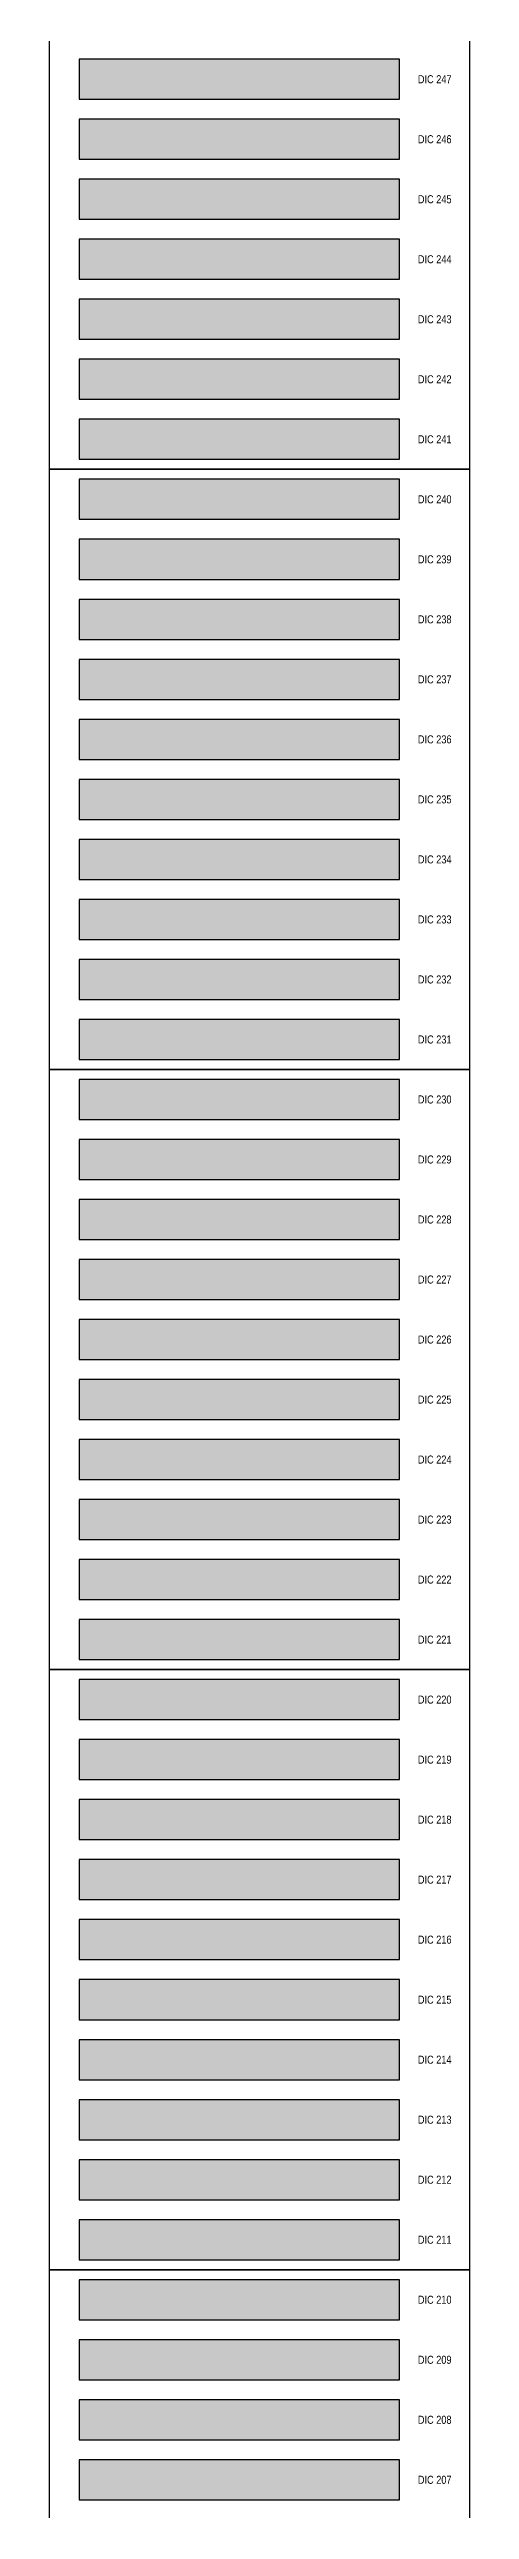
# Model space of a CAD drawing. Header units: millimetres. Extents: x -813692 to 807431, y 0 to 1813163.
# Drawn here: x 0 to 210, y 6180 to 7410 of the extents above; entities that cross this region are included whole.
import ezdxf
from ezdxf.enums import TextEntityAlignment as Align

# ---------------------------------------------------------------- set-up
doc = ezdxf.new("R2010")
doc.units = ezdxf.units.MM
doc.styles.get("Standard").update_dxf_attribs({"font": 'ARIALN.TTF'})

msp = doc.modelspace()

# ---------------------------------------------------------------- hatches: boundary and pattern name
at = {"layer": 'Defpoints', "ltscale": 100, "true_color": 0x5a7b21}
msp.add_hatch(color=77, dxfattribs=at).paths.add_polyline_path([(15, 7385), (175, 7385), (175, 7405), (15, 7405)])
msp.add_hatch(color=77, dxfattribs=at).paths.add_polyline_path([(15, 7385), (175, 7385), (175, 7405), (15, 7405)])
at = {"layer": 'Defpoints', "ltscale": 100, "true_color": 0x6d8320}
msp.add_hatch(color=67, dxfattribs=at).paths.add_polyline_path([(15, 7355), (175, 7355), (175, 7375), (15, 7375)])
msp.add_hatch(color=67, dxfattribs=at).paths.add_polyline_path([(15, 7355), (175, 7355), (175, 7375), (15, 7375)])
at = {"layer": 'Defpoints', "ltscale": 100, "true_color": 0x978d00}
msp.add_hatch(color=54, dxfattribs=at).paths.add_polyline_path([(15, 7325), (175, 7325), (175, 7345), (15, 7345)])
msp.add_hatch(color=54, dxfattribs=at).paths.add_polyline_path([(15, 7325), (175, 7325), (175, 7345), (15, 7345)])
at = {"layer": 'Defpoints', "ltscale": 100, "true_color": 0x9c8e00}
msp.add_hatch(color=54, dxfattribs=at).paths.add_polyline_path([(15, 7295), (175, 7295), (175, 7315), (15, 7315)])
msp.add_hatch(color=54, dxfattribs=at).paths.add_polyline_path([(15, 7295), (175, 7295), (175, 7315), (15, 7315)])
at = {"layer": 'Defpoints', "ltscale": 100, "true_color": 0x866d0c}
msp.add_hatch(color=46, dxfattribs=at).paths.add_polyline_path([(15, 7265), (175, 7265), (175, 7285), (15, 7285)])
msp.add_hatch(color=46, dxfattribs=at).paths.add_polyline_path([(15, 7265), (175, 7265), (175, 7285), (15, 7285)])
at = {"layer": 'Defpoints', "ltscale": 100, "true_color": 0xb18b15}
msp.add_hatch(color=54, dxfattribs=at).paths.add_polyline_path([(15, 7235), (175, 7235), (175, 7255), (15, 7255)])
msp.add_hatch(color=54, dxfattribs=at).paths.add_polyline_path([(15, 7235), (175, 7235), (175, 7255), (15, 7255)])
at = {"layer": 'Defpoints', "ltscale": 100, "true_color": 0xb17c0d}
msp.add_hatch(color=44, dxfattribs=at).paths.add_polyline_path([(15, 7205), (175, 7205), (175, 7225), (15, 7225)])
msp.add_hatch(color=44, dxfattribs=at).paths.add_polyline_path([(15, 7205), (175, 7205), (175, 7225), (15, 7225)])
at = {"layer": 'Defpoints', "ltscale": 100, "true_color": 0xaa731c}
msp.add_hatch(color=44, dxfattribs=at).paths.add_polyline_path([(15, 7175), (175, 7175), (175, 7195), (15, 7195)])
msp.add_hatch(color=44, dxfattribs=at).paths.add_polyline_path([(15, 7175), (175, 7175), (175, 7195), (15, 7195)])
at = {"layer": 'Defpoints', "ltscale": 100, "true_color": 0xa85f12}
msp.add_hatch(color=34, dxfattribs=at).paths.add_polyline_path([(15, 7145), (175, 7145), (175, 7165), (15, 7165)])
msp.add_hatch(color=34, dxfattribs=at).paths.add_polyline_path([(15, 7145), (175, 7145), (175, 7165), (15, 7165)])
at = {"layer": 'Defpoints', "ltscale": 100, "true_color": 0xac531b}
msp.add_hatch(color=34, dxfattribs=at).paths.add_polyline_path([(15, 7115), (175, 7115), (175, 7135), (15, 7135)])
msp.add_hatch(color=34, dxfattribs=at).paths.add_polyline_path([(15, 7115), (175, 7115), (175, 7135), (15, 7135)])
at = {"layer": 'Defpoints', "ltscale": 100, "true_color": 0xbd3f25}
msp.add_hatch(color=22, dxfattribs=at).paths.add_polyline_path([(15, 7085), (175, 7085), (175, 7105), (15, 7105)])
msp.add_hatch(color=22, dxfattribs=at).paths.add_polyline_path([(15, 7085), (175, 7085), (175, 7105), (15, 7105)])
at = {"layer": 'Defpoints', "ltscale": 100, "true_color": 0xac3230}
msp.add_hatch(color=15, dxfattribs=at).paths.add_polyline_path([(15, 7055), (175, 7055), (175, 7075), (15, 7075)])
msp.add_hatch(color=15, dxfattribs=at).paths.add_polyline_path([(15, 7055), (175, 7055), (175, 7075), (15, 7075)])
at = {"layer": 'Defpoints', "ltscale": 100, "true_color": 0xa61f2f}
msp.add_hatch(color=244, dxfattribs=at).paths.add_polyline_path([(15, 7025), (175, 7025), (175, 7045), (15, 7045)])
msp.add_hatch(color=244, dxfattribs=at).paths.add_polyline_path([(15, 7025), (175, 7025), (175, 7045), (15, 7045)])
at = {"layer": 'Defpoints', "ltscale": 100, "true_color": 0xa51d3c}
msp.add_hatch(color=234, dxfattribs=at).paths.add_polyline_path([(15, 6995), (175, 6995), (175, 7015), (15, 7015)])
msp.add_hatch(color=234, dxfattribs=at).paths.add_polyline_path([(15, 6995), (175, 6995), (175, 7015), (15, 7015)])
at = {"layer": 'Defpoints', "ltscale": 100, "true_color": 0x962c46}
msp.add_hatch(color=17, dxfattribs=at).paths.add_polyline_path([(15, 6965), (175, 6965), (175, 6985), (15, 6985)])
msp.add_hatch(color=17, dxfattribs=at).paths.add_polyline_path([(15, 6965), (175, 6965), (175, 6985), (15, 6985)])
at = {"layer": 'Defpoints', "ltscale": 100, "true_color": 0x971c47}
msp.add_hatch(color=234, dxfattribs=at).paths.add_polyline_path([(15, 6935), (175, 6935), (175, 6955), (15, 6955)])
msp.add_hatch(color=234, dxfattribs=at).paths.add_polyline_path([(15, 6935), (175, 6935), (175, 6955), (15, 6955)])
at = {"layer": 'Defpoints', "ltscale": 100, "true_color": 0x760b44}
msp.add_hatch(color=236, dxfattribs=at).paths.add_polyline_path([(15, 6905), (175, 6905), (175, 6925), (15, 6925)])
msp.add_hatch(color=236, dxfattribs=at).paths.add_polyline_path([(15, 6905), (175, 6905), (175, 6925), (15, 6925)])
at = {"layer": 'Defpoints', "ltscale": 100, "true_color": 0x770d3e}
msp.add_hatch(color=236, dxfattribs=at).paths.add_polyline_path([(15, 6875), (175, 6875), (175, 6895), (15, 6895)])
msp.add_hatch(color=236, dxfattribs=at).paths.add_polyline_path([(15, 6875), (175, 6875), (175, 6895), (15, 6895)])
at = {"layer": 'Defpoints', "ltscale": 100, "true_color": 0x68205e}
msp.add_hatch(color=219, dxfattribs=at).paths.add_polyline_path([(15, 6845), (175, 6845), (175, 6865), (15, 6865)])
msp.add_hatch(color=219, dxfattribs=at).paths.add_polyline_path([(15, 6845), (175, 6845), (175, 6865), (15, 6865)])
at = {"layer": 'Defpoints', "ltscale": 100, "true_color": 0x5f265b}
msp.add_hatch(color=219, dxfattribs=at).paths.add_polyline_path([(15, 6815), (175, 6815), (175, 6835), (15, 6835)])
msp.add_hatch(color=219, dxfattribs=at).paths.add_polyline_path([(15, 6815), (175, 6815), (175, 6835), (15, 6835)])
at = {"layer": 'Defpoints', "ltscale": 100, "true_color": 0x66246a}
msp.add_hatch(color=197, dxfattribs=at).paths.add_polyline_path([(15, 6785), (175, 6785), (175, 6805), (15, 6805)])
msp.add_hatch(color=197, dxfattribs=at).paths.add_polyline_path([(15, 6785), (175, 6785), (175, 6805), (15, 6805)])
at = {"layer": 'Defpoints', "ltscale": 100, "true_color": 0x50217d}
msp.add_hatch(color=187, dxfattribs=at).paths.add_polyline_path([(15, 6755), (175, 6755), (175, 6775), (15, 6775)])
msp.add_hatch(color=187, dxfattribs=at).paths.add_polyline_path([(15, 6755), (175, 6755), (175, 6775), (15, 6775)])
at = {"layer": 'Defpoints', "ltscale": 100, "true_color": 0x4a2d84}
msp.add_hatch(color=187, dxfattribs=at).paths.add_polyline_path([(15, 6725), (175, 6725), (175, 6745), (15, 6745)])
msp.add_hatch(color=187, dxfattribs=at).paths.add_polyline_path([(15, 6725), (175, 6725), (175, 6745), (15, 6745)])
at = {"layer": 'Defpoints', "ltscale": 100, "true_color": 0x453288}
msp.add_hatch(color=177, dxfattribs=at).paths.add_polyline_path([(15, 6695), (175, 6695), (175, 6715), (15, 6715)])
msp.add_hatch(color=177, dxfattribs=at).paths.add_polyline_path([(15, 6695), (175, 6695), (175, 6715), (15, 6715)])
at = {"layer": 'Defpoints', "ltscale": 100, "true_color": 0x4641a4}
msp.add_hatch(color=175, dxfattribs=at).paths.add_polyline_path([(15, 6665), (175, 6665), (175, 6685), (15, 6685)])
msp.add_hatch(color=175, dxfattribs=at).paths.add_polyline_path([(15, 6665), (175, 6665), (175, 6685), (15, 6685)])
at = {"layer": 'Defpoints', "ltscale": 100, "true_color": 0x2e4fb5}
msp.add_hatch(color=175, dxfattribs=at).paths.add_polyline_path([(15, 6635), (175, 6635), (175, 6655), (15, 6655)])
msp.add_hatch(color=175, dxfattribs=at).paths.add_polyline_path([(15, 6635), (175, 6635), (175, 6655), (15, 6655)])
at = {"layer": 'Defpoints', "ltscale": 100, "true_color": 0x0067b0}
msp.add_hatch(color=144, dxfattribs=at).paths.add_polyline_path([(15, 6605), (175, 6605), (175, 6625), (15, 6625)])
msp.add_hatch(color=144, dxfattribs=at).paths.add_polyline_path([(15, 6605), (175, 6605), (175, 6625), (15, 6625)])
at = {"layer": 'Defpoints', "ltscale": 100, "true_color": 0x005486}
msp.add_hatch(color=146, dxfattribs=at).paths.add_polyline_path([(15, 6575), (175, 6575), (175, 6595), (15, 6595)])
msp.add_hatch(color=146, dxfattribs=at).paths.add_polyline_path([(15, 6575), (175, 6575), (175, 6595), (15, 6595)])
at = {"layer": 'Defpoints', "ltscale": 100, "true_color": 0x006e7f}
msp.add_hatch(color=146, dxfattribs=at).paths.add_polyline_path([(15, 6545), (175, 6545), (175, 6565), (15, 6565)])
msp.add_hatch(color=146, dxfattribs=at).paths.add_polyline_path([(15, 6545), (175, 6545), (175, 6565), (15, 6565)])
at = {"layer": 'Defpoints', "ltscale": 100, "true_color": 0x00727e}
msp.add_hatch(color=136, dxfattribs=at).paths.add_polyline_path([(15, 6515), (175, 6515), (175, 6535), (15, 6535)])
msp.add_hatch(color=136, dxfattribs=at).paths.add_polyline_path([(15, 6515), (175, 6515), (175, 6535), (15, 6535)])
at = {"layer": 'Defpoints', "ltscale": 100, "true_color": 0x008689}
msp.add_hatch(color=136, dxfattribs=at).paths.add_polyline_path([(15, 6485), (175, 6485), (175, 6505), (15, 6505)])
msp.add_hatch(color=136, dxfattribs=at).paths.add_polyline_path([(15, 6485), (175, 6485), (175, 6505), (15, 6505)])
at = {"layer": 'Defpoints', "ltscale": 100, "true_color": 0x009474}
msp.add_hatch(color=124, dxfattribs=at).paths.add_polyline_path([(15, 6455), (175, 6455), (175, 6475), (15, 6475)])
msp.add_hatch(color=124, dxfattribs=at).paths.add_polyline_path([(15, 6455), (175, 6455), (175, 6475), (15, 6475)])
at = {"layer": 'Defpoints', "ltscale": 100, "true_color": 0x00956e}
msp.add_hatch(color=124, dxfattribs=at).paths.add_polyline_path([(15, 6425), (175, 6425), (175, 6445), (15, 6445)])
msp.add_hatch(color=124, dxfattribs=at).paths.add_polyline_path([(15, 6425), (175, 6425), (175, 6445), (15, 6445)])
at = {"layer": 'Defpoints', "ltscale": 100, "true_color": 0x388956}
msp.add_hatch(color=107, dxfattribs=at).paths.add_polyline_path([(15, 6395), (175, 6395), (175, 6415), (15, 6415)])
msp.add_hatch(color=107, dxfattribs=at).paths.add_polyline_path([(15, 6395), (175, 6395), (175, 6415), (15, 6415)])
at = {"layer": 'Defpoints', "ltscale": 100, "true_color": 0x378640}
msp.add_hatch(color=97, dxfattribs=at).paths.add_polyline_path([(15, 6365), (175, 6365), (175, 6385), (15, 6385)])
msp.add_hatch(color=97, dxfattribs=at).paths.add_polyline_path([(15, 6365), (175, 6365), (175, 6385), (15, 6385)])
at = {"layer": 'Defpoints', "ltscale": 100, "true_color": 0x5a9934}
msp.add_hatch(color=85, dxfattribs=at).paths.add_polyline_path([(15, 6335), (175, 6335), (175, 6355), (15, 6355)])
msp.add_hatch(color=85, dxfattribs=at).paths.add_polyline_path([(15, 6335), (175, 6335), (175, 6355), (15, 6355)])
at = {"layer": 'Defpoints', "ltscale": 100, "true_color": 0x71a330}
msp.add_hatch(color=75, dxfattribs=at).paths.add_polyline_path([(15, 6305), (175, 6305), (175, 6325), (15, 6325)])
msp.add_hatch(color=75, dxfattribs=at).paths.add_polyline_path([(15, 6305), (175, 6305), (175, 6325), (15, 6325)])
at = {"layer": 'Defpoints', "ltscale": 100, "true_color": 0x9fad00}
msp.add_hatch(color=54, dxfattribs=at).paths.add_polyline_path([(15, 6275), (175, 6275), (175, 6295), (15, 6295)])
msp.add_hatch(color=54, dxfattribs=at).paths.add_polyline_path([(15, 6275), (175, 6275), (175, 6295), (15, 6295)])
at = {"layer": 'Defpoints', "ltscale": 100, "true_color": 0xbeb000}
msp.add_hatch(color=42, dxfattribs=at).paths.add_polyline_path([(15, 6245), (175, 6245), (175, 6265), (15, 6265)])
msp.add_hatch(color=42, dxfattribs=at).paths.add_polyline_path([(15, 6245), (175, 6245), (175, 6265), (15, 6265)])
at = {"layer": 'Defpoints', "ltscale": 100, "true_color": 0xceb000}
msp.add_hatch(color=42, dxfattribs=at).paths.add_polyline_path([(15, 6215), (175, 6215), (175, 6235), (15, 6235)])
msp.add_hatch(color=42, dxfattribs=at).paths.add_polyline_path([(15, 6215), (175, 6215), (175, 6235), (15, 6235)])
at = {"layer": 'Defpoints', "ltscale": 100, "true_color": 0xc59411}
msp.add_hatch(color=42, dxfattribs=at).paths.add_polyline_path([(15, 6185), (175, 6185), (175, 6205), (15, 6205)])
msp.add_hatch(color=42, dxfattribs=at).paths.add_polyline_path([(15, 6185), (175, 6185), (175, 6205), (15, 6205)])

# ---------------------------------------------------------------- linework, layer by layer
at = {"layer": 'Defpoints', "color": 7, "ltscale": 100}
for points in [[(0, 7200), (210, 7200), (210, 7500), (0, 7500)], [(0, 7200), (210, 7200), (210, 7500), (0, 7500)], [(0, 6900), (210, 6900), (210, 7200), (0, 7200)], [(0, 6900), (210, 6900), (210, 7200), (0, 7200)], [(0, 6600), (210, 6600), (210, 6900), (0, 6900)], [(0, 6600), (210, 6600), (210, 6900), (0, 6900)], [(0, 6300), (210, 6300), (210, 6600), (0, 6600)], [(0, 6300), (210, 6300), (210, 6600), (0, 6600)], [(0, 6000), (210, 6000), (210, 6300), (0, 6300)], [(0, 6000), (210, 6000), (210, 6300), (0, 6300)]]:
    msp.add_lwpolyline(points, close=True, dxfattribs=at)
at = {"layer": 'Defpoints', "color": 77, "ltscale": 100, "true_color": 0x5a7b21}
msp.add_lwpolyline([(15, 7385), (175, 7385), (175, 7405), (15, 7405)], close=True, dxfattribs=at)
msp.add_lwpolyline([(15, 7385), (175, 7385), (175, 7405), (15, 7405)], close=True, dxfattribs=at)
at = {"layer": 'Defpoints', "color": 67, "ltscale": 100, "true_color": 0x6d8320}
msp.add_lwpolyline([(15, 7355), (175, 7355), (175, 7375), (15, 7375)], close=True, dxfattribs=at)
msp.add_lwpolyline([(15, 7355), (175, 7355), (175, 7375), (15, 7375)], close=True, dxfattribs=at)
at = {"layer": 'Defpoints', "color": 54, "ltscale": 100, "true_color": 0x978d00}
msp.add_lwpolyline([(15, 7325), (175, 7325), (175, 7345), (15, 7345)], close=True, dxfattribs=at)
msp.add_lwpolyline([(15, 7325), (175, 7325), (175, 7345), (15, 7345)], close=True, dxfattribs=at)
at = {"layer": 'Defpoints', "color": 54, "ltscale": 100, "true_color": 0x9c8e00}
msp.add_lwpolyline([(15, 7295), (175, 7295), (175, 7315), (15, 7315)], close=True, dxfattribs=at)
msp.add_lwpolyline([(15, 7295), (175, 7295), (175, 7315), (15, 7315)], close=True, dxfattribs=at)
at = {"layer": 'Defpoints', "color": 46, "ltscale": 100, "true_color": 0x866d0c}
msp.add_lwpolyline([(15, 7265), (175, 7265), (175, 7285), (15, 7285)], close=True, dxfattribs=at)
msp.add_lwpolyline([(15, 7265), (175, 7265), (175, 7285), (15, 7285)], close=True, dxfattribs=at)
at = {"layer": 'Defpoints', "color": 54, "ltscale": 100, "true_color": 0xb18b15}
msp.add_lwpolyline([(15, 7235), (175, 7235), (175, 7255), (15, 7255)], close=True, dxfattribs=at)
msp.add_lwpolyline([(15, 7235), (175, 7235), (175, 7255), (15, 7255)], close=True, dxfattribs=at)
at = {"layer": 'Defpoints', "color": 44, "ltscale": 100, "true_color": 0xb17c0d}
msp.add_lwpolyline([(15, 7205), (175, 7205), (175, 7225), (15, 7225)], close=True, dxfattribs=at)
msp.add_lwpolyline([(15, 7205), (175, 7205), (175, 7225), (15, 7225)], close=True, dxfattribs=at)
at = {"layer": 'Defpoints', "color": 44, "ltscale": 100, "true_color": 0xaa731c}
msp.add_lwpolyline([(15, 7175), (175, 7175), (175, 7195), (15, 7195)], close=True, dxfattribs=at)
msp.add_lwpolyline([(15, 7175), (175, 7175), (175, 7195), (15, 7195)], close=True, dxfattribs=at)
at = {"layer": 'Defpoints', "color": 34, "ltscale": 100, "true_color": 0xa85f12}
msp.add_lwpolyline([(15, 7145), (175, 7145), (175, 7165), (15, 7165)], close=True, dxfattribs=at)
msp.add_lwpolyline([(15, 7145), (175, 7145), (175, 7165), (15, 7165)], close=True, dxfattribs=at)
at = {"layer": 'Defpoints', "color": 34, "ltscale": 100, "true_color": 0xac531b}
msp.add_lwpolyline([(15, 7115), (175, 7115), (175, 7135), (15, 7135)], close=True, dxfattribs=at)
msp.add_lwpolyline([(15, 7115), (175, 7115), (175, 7135), (15, 7135)], close=True, dxfattribs=at)
at = {"layer": 'Defpoints', "color": 22, "ltscale": 100, "true_color": 0xbd3f25}
msp.add_lwpolyline([(15, 7085), (175, 7085), (175, 7105), (15, 7105)], close=True, dxfattribs=at)
msp.add_lwpolyline([(15, 7085), (175, 7085), (175, 7105), (15, 7105)], close=True, dxfattribs=at)
at = {"layer": 'Defpoints', "color": 15, "ltscale": 100, "true_color": 0xac3230}
msp.add_lwpolyline([(15, 7055), (175, 7055), (175, 7075), (15, 7075)], close=True, dxfattribs=at)
msp.add_lwpolyline([(15, 7055), (175, 7055), (175, 7075), (15, 7075)], close=True, dxfattribs=at)
at = {"layer": 'Defpoints', "color": 244, "ltscale": 100, "true_color": 0xa61f2f}
msp.add_lwpolyline([(15, 7025), (175, 7025), (175, 7045), (15, 7045)], close=True, dxfattribs=at)
msp.add_lwpolyline([(15, 7025), (175, 7025), (175, 7045), (15, 7045)], close=True, dxfattribs=at)
at = {"layer": 'Defpoints', "color": 234, "ltscale": 100, "true_color": 0xa51d3c}
msp.add_lwpolyline([(15, 6995), (175, 6995), (175, 7015), (15, 7015)], close=True, dxfattribs=at)
msp.add_lwpolyline([(15, 6995), (175, 6995), (175, 7015), (15, 7015)], close=True, dxfattribs=at)
at = {"layer": 'Defpoints', "color": 17, "ltscale": 100, "true_color": 0x962c46}
msp.add_lwpolyline([(15, 6965), (175, 6965), (175, 6985), (15, 6985)], close=True, dxfattribs=at)
msp.add_lwpolyline([(15, 6965), (175, 6965), (175, 6985), (15, 6985)], close=True, dxfattribs=at)
at = {"layer": 'Defpoints', "color": 234, "ltscale": 100, "true_color": 0x971c47}
msp.add_lwpolyline([(15, 6935), (175, 6935), (175, 6955), (15, 6955)], close=True, dxfattribs=at)
msp.add_lwpolyline([(15, 6935), (175, 6935), (175, 6955), (15, 6955)], close=True, dxfattribs=at)
at = {"layer": 'Defpoints', "color": 236, "ltscale": 100, "true_color": 0x760b44}
msp.add_lwpolyline([(15, 6905), (175, 6905), (175, 6925), (15, 6925)], close=True, dxfattribs=at)
msp.add_lwpolyline([(15, 6905), (175, 6905), (175, 6925), (15, 6925)], close=True, dxfattribs=at)
at = {"layer": 'Defpoints', "color": 236, "ltscale": 100, "true_color": 0x770d3e}
msp.add_lwpolyline([(15, 6875), (175, 6875), (175, 6895), (15, 6895)], close=True, dxfattribs=at)
msp.add_lwpolyline([(15, 6875), (175, 6875), (175, 6895), (15, 6895)], close=True, dxfattribs=at)
at = {"layer": 'Defpoints', "color": 219, "ltscale": 100, "true_color": 0x68205e}
msp.add_lwpolyline([(15, 6845), (175, 6845), (175, 6865), (15, 6865)], close=True, dxfattribs=at)
msp.add_lwpolyline([(15, 6845), (175, 6845), (175, 6865), (15, 6865)], close=True, dxfattribs=at)
at = {"layer": 'Defpoints', "color": 219, "ltscale": 100, "true_color": 0x5f265b}
msp.add_lwpolyline([(15, 6815), (175, 6815), (175, 6835), (15, 6835)], close=True, dxfattribs=at)
msp.add_lwpolyline([(15, 6815), (175, 6815), (175, 6835), (15, 6835)], close=True, dxfattribs=at)
at = {"layer": 'Defpoints', "color": 197, "ltscale": 100, "true_color": 0x66246a}
msp.add_lwpolyline([(15, 6785), (175, 6785), (175, 6805), (15, 6805)], close=True, dxfattribs=at)
msp.add_lwpolyline([(15, 6785), (175, 6785), (175, 6805), (15, 6805)], close=True, dxfattribs=at)
at = {"layer": 'Defpoints', "color": 187, "ltscale": 100, "true_color": 0x50217d}
msp.add_lwpolyline([(15, 6755), (175, 6755), (175, 6775), (15, 6775)], close=True, dxfattribs=at)
msp.add_lwpolyline([(15, 6755), (175, 6755), (175, 6775), (15, 6775)], close=True, dxfattribs=at)
at = {"layer": 'Defpoints', "color": 187, "ltscale": 100, "true_color": 0x4a2d84}
msp.add_lwpolyline([(15, 6725), (175, 6725), (175, 6745), (15, 6745)], close=True, dxfattribs=at)
msp.add_lwpolyline([(15, 6725), (175, 6725), (175, 6745), (15, 6745)], close=True, dxfattribs=at)
at = {"layer": 'Defpoints', "color": 177, "ltscale": 100, "true_color": 0x453288}
msp.add_lwpolyline([(15, 6695), (175, 6695), (175, 6715), (15, 6715)], close=True, dxfattribs=at)
msp.add_lwpolyline([(15, 6695), (175, 6695), (175, 6715), (15, 6715)], close=True, dxfattribs=at)
at = {"layer": 'Defpoints', "color": 175, "ltscale": 100, "true_color": 0x4641a4}
msp.add_lwpolyline([(15, 6665), (175, 6665), (175, 6685), (15, 6685)], close=True, dxfattribs=at)
msp.add_lwpolyline([(15, 6665), (175, 6665), (175, 6685), (15, 6685)], close=True, dxfattribs=at)
at = {"layer": 'Defpoints', "color": 175, "ltscale": 100, "true_color": 0x2e4fb5}
msp.add_lwpolyline([(15, 6635), (175, 6635), (175, 6655), (15, 6655)], close=True, dxfattribs=at)
msp.add_lwpolyline([(15, 6635), (175, 6635), (175, 6655), (15, 6655)], close=True, dxfattribs=at)
at = {"layer": 'Defpoints', "color": 144, "ltscale": 100, "true_color": 0x0067b0}
msp.add_lwpolyline([(15, 6605), (175, 6605), (175, 6625), (15, 6625)], close=True, dxfattribs=at)
msp.add_lwpolyline([(15, 6605), (175, 6605), (175, 6625), (15, 6625)], close=True, dxfattribs=at)
at = {"layer": 'Defpoints', "color": 146, "ltscale": 100, "true_color": 0x005486}
msp.add_lwpolyline([(15, 6575), (175, 6575), (175, 6595), (15, 6595)], close=True, dxfattribs=at)
msp.add_lwpolyline([(15, 6575), (175, 6575), (175, 6595), (15, 6595)], close=True, dxfattribs=at)
at = {"layer": 'Defpoints', "color": 146, "ltscale": 100, "true_color": 0x006e7f}
msp.add_lwpolyline([(15, 6545), (175, 6545), (175, 6565), (15, 6565)], close=True, dxfattribs=at)
msp.add_lwpolyline([(15, 6545), (175, 6545), (175, 6565), (15, 6565)], close=True, dxfattribs=at)
at = {"layer": 'Defpoints', "color": 136, "ltscale": 100, "true_color": 0x00727e}
msp.add_lwpolyline([(15, 6515), (175, 6515), (175, 6535), (15, 6535)], close=True, dxfattribs=at)
msp.add_lwpolyline([(15, 6515), (175, 6515), (175, 6535), (15, 6535)], close=True, dxfattribs=at)
at = {"layer": 'Defpoints', "color": 136, "ltscale": 100, "true_color": 0x008689}
msp.add_lwpolyline([(15, 6485), (175, 6485), (175, 6505), (15, 6505)], close=True, dxfattribs=at)
msp.add_lwpolyline([(15, 6485), (175, 6485), (175, 6505), (15, 6505)], close=True, dxfattribs=at)
at = {"layer": 'Defpoints', "color": 124, "ltscale": 100, "true_color": 0x009474}
msp.add_lwpolyline([(15, 6455), (175, 6455), (175, 6475), (15, 6475)], close=True, dxfattribs=at)
msp.add_lwpolyline([(15, 6455), (175, 6455), (175, 6475), (15, 6475)], close=True, dxfattribs=at)
at = {"layer": 'Defpoints', "color": 124, "ltscale": 100, "true_color": 0x00956e}
msp.add_lwpolyline([(15, 6425), (175, 6425), (175, 6445), (15, 6445)], close=True, dxfattribs=at)
msp.add_lwpolyline([(15, 6425), (175, 6425), (175, 6445), (15, 6445)], close=True, dxfattribs=at)
at = {"layer": 'Defpoints', "color": 107, "ltscale": 100, "true_color": 0x388956}
msp.add_lwpolyline([(15, 6395), (175, 6395), (175, 6415), (15, 6415)], close=True, dxfattribs=at)
msp.add_lwpolyline([(15, 6395), (175, 6395), (175, 6415), (15, 6415)], close=True, dxfattribs=at)
at = {"layer": 'Defpoints', "color": 97, "ltscale": 100, "true_color": 0x378640}
msp.add_lwpolyline([(15, 6365), (175, 6365), (175, 6385), (15, 6385)], close=True, dxfattribs=at)
msp.add_lwpolyline([(15, 6365), (175, 6365), (175, 6385), (15, 6385)], close=True, dxfattribs=at)
at = {"layer": 'Defpoints', "color": 85, "ltscale": 100, "true_color": 0x5a9934}
msp.add_lwpolyline([(15, 6335), (175, 6335), (175, 6355), (15, 6355)], close=True, dxfattribs=at)
msp.add_lwpolyline([(15, 6335), (175, 6335), (175, 6355), (15, 6355)], close=True, dxfattribs=at)
at = {"layer": 'Defpoints', "color": 75, "ltscale": 100, "true_color": 0x71a330}
msp.add_lwpolyline([(15, 6305), (175, 6305), (175, 6325), (15, 6325)], close=True, dxfattribs=at)
msp.add_lwpolyline([(15, 6305), (175, 6305), (175, 6325), (15, 6325)], close=True, dxfattribs=at)
at = {"layer": 'Defpoints', "color": 54, "ltscale": 100, "true_color": 0x9fad00}
msp.add_lwpolyline([(15, 6275), (175, 6275), (175, 6295), (15, 6295)], close=True, dxfattribs=at)
msp.add_lwpolyline([(15, 6275), (175, 6275), (175, 6295), (15, 6295)], close=True, dxfattribs=at)
at = {"layer": 'Defpoints', "color": 42, "ltscale": 100, "true_color": 0xbeb000}
msp.add_lwpolyline([(15, 6245), (175, 6245), (175, 6265), (15, 6265)], close=True, dxfattribs=at)
msp.add_lwpolyline([(15, 6245), (175, 6245), (175, 6265), (15, 6265)], close=True, dxfattribs=at)
at = {"layer": 'Defpoints', "color": 42, "ltscale": 100, "true_color": 0xceb000}
msp.add_lwpolyline([(15, 6215), (175, 6215), (175, 6235), (15, 6235)], close=True, dxfattribs=at)
msp.add_lwpolyline([(15, 6215), (175, 6215), (175, 6235), (15, 6235)], close=True, dxfattribs=at)
at = {"layer": 'Defpoints', "color": 42, "ltscale": 100, "true_color": 0xc59411}
msp.add_lwpolyline([(15, 6185), (175, 6185), (175, 6205), (15, 6205)], close=True, dxfattribs=at)
msp.add_lwpolyline([(15, 6185), (175, 6185), (175, 6205), (15, 6205)], close=True, dxfattribs=at)

# ---------------------------------------------------------------- texts
at = {"layer": 'Defpoints', "color": 7, "ltscale": 100}
for s, p in [('DIC 247', (192.5, 7395)), ('DIC 247', (192.5, 7395)), ('DIC 246', (192.5, 7365)), ('DIC 246', (192.5, 7365)), ('DIC 245', (192.5, 7335)), ('DIC 245', (192.5, 7335)), ('DIC 244', (192.5, 7305)), ('DIC 244', (192.5, 7305)), ('DIC 243', (192.5, 7275)), ('DIC 243', (192.5, 7275)), ('DIC 242', (192.5, 7245)), ('DIC 242', (192.5, 7245)), ('DIC 241', (192.5, 7215)), ('DIC 241', (192.5, 7215)), ('DIC 240', (192.5, 7185)), ('DIC 240', (192.5, 7185)), ('DIC 239', (192.5, 7155)), ('DIC 239', (192.5, 7155)), ('DIC 238', (192.5, 7125)), ('DIC 238', (192.5, 7125)), ('DIC 237', (192.5, 7095)), ('DIC 237', (192.5, 7095)), ('DIC 236', (192.5, 7065)), ('DIC 236', (192.5, 7065)), ('DIC 235', (192.5, 7035)), ('DIC 235', (192.5, 7035)), ('DIC 234', (192.5, 7005)), ('DIC 234', (192.5, 7005)), ('DIC 233', (192.5, 6975)), ('DIC 233', (192.5, 6975)), ('DIC 232', (192.5, 6945)), ('DIC 232', (192.5, 6945)), ('DIC 231', (192.5, 6915)), ('DIC 231', (192.5, 6915)), ('DIC 230', (192.5, 6885)), ('DIC 230', (192.5, 6885)), ('DIC 229', (192.5, 6855)), ('DIC 229', (192.5, 6855)), ('DIC 228', (192.5, 6825)), ('DIC 228', (192.5, 6825)), ('DIC 227', (192.5, 6795)), ('DIC 227', (192.5, 6795)), ('DIC 226', (192.5, 6765)), ('DIC 226', (192.5, 6765)), ('DIC 225', (192.5, 6735)), ('DIC 225', (192.5, 6735)), ('DIC 224', (192.5, 6705)), ('DIC 224', (192.5, 6705)), ('DIC 223', (192.5, 6675)), ('DIC 223', (192.5, 6675)), ('DIC 222', (192.5, 6645)), ('DIC 222', (192.5, 6645)), ('DIC 221', (192.5, 6615)), ('DIC 221', (192.5, 6615)), ('DIC 220', (192.5, 6585)), ('DIC 220', (192.5, 6585)), ('DIC 219', (192.5, 6555)), ('DIC 219', (192.5, 6555)), ('DIC 218', (192.5, 6525)), ('DIC 218', (192.5, 6525)), ('DIC 217', (192.5, 6495)), ('DIC 217', (192.5, 6495)), ('DIC 216', (192.5, 6465)), ('DIC 216', (192.5, 6465)), ('DIC 215', (192.5, 6435)), ('DIC 215', (192.5, 6435)), ('DIC 214', (192.5, 6405)), ('DIC 214', (192.5, 6405)), ('DIC 213', (192.5, 6375)), ('DIC 213', (192.5, 6375)), ('DIC 212', (192.5, 6345)), ('DIC 212', (192.5, 6345)), ('DIC 211', (192.5, 6315)), ('DIC 211', (192.5, 6315)), ('DIC 210', (192.5, 6285)), ('DIC 210', (192.5, 6285)), ('DIC 209', (192.5, 6255)), ('DIC 209', (192.5, 6255)), ('DIC 208', (192.5, 6225)), ('DIC 208', (192.5, 6225)), ('DIC 207', (192.5, 6195)), ('DIC 207', (192.5, 6195))]:
    msp.add_text(s, height=4, dxfattribs=at).set_placement(p, align=Align.MIDDLE)

doc.saveas('drawing.dxf')
